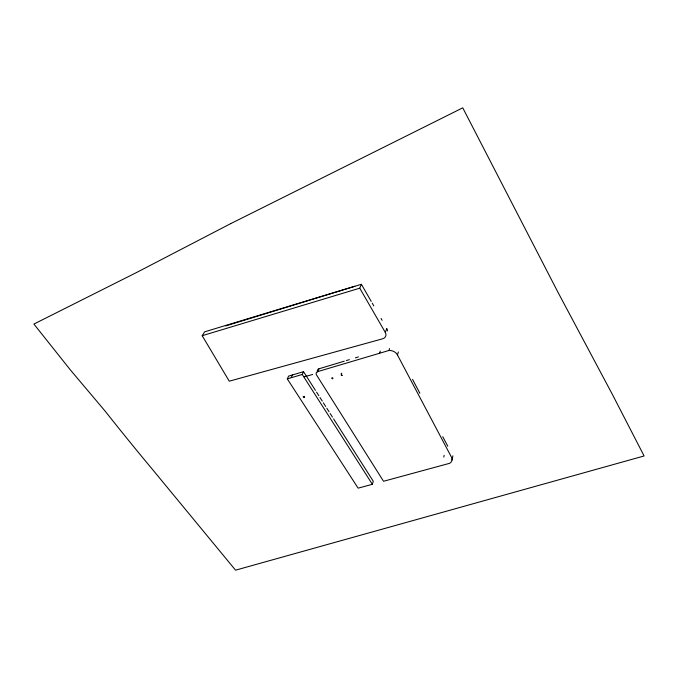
<?xml version="1.0" encoding="UTF-8"?>
<svg xmlns="http://www.w3.org/2000/svg" width="678" height="678" viewBox="0 0 678 678"><rect width="100%" height="100%" fill="white"/><g stroke="black" fill="none" stroke-linecap="round" stroke-linejoin="round"><path stroke-width="1.02" d="M341.102 374.968C344.449 377.129 339.483 373.459 341.797 373.205M452.014 460.057L452.887 455.811M443.776 457.031L444.149 455.319M315.44 390.384L303.532 371.671L288.616 376.095L287.294 378.892L358.137 488.16L372.358 484.304L373.273 481.244L333.584 418.885M344.288 361.179L318.991 368.79L317.779 371.586A3.229 2.551 23.1 0 0 316.363 374.731L383.528 481.278L449.709 463.294A7.187 5.432 13.1 0 0 451.48 457.209L397.427 354.916L398.367 351.992M317.779 371.586L388.926 350.484L389.579 348.551M379.604 353.069L380.273 351.136M371.23 301.388L361.391 284.294L204.663 331.83L202.197 335.703L229.266 381.197L382.655 338.788A5.653 4.678 19.3 0 0 385.333 332.483L386.765 328.398M202.197 335.703L359.747 288.184L361.391 284.294M287.294 378.892L302.261 374.476L303.532 371.671M291.201 377.544L292.515 374.739M225.681 325.932L354.84 286.277M346.314 360.569L349.348 359.654M355.416 357.831L358.45 356.916M304.193 376.807L312.702 374.468M419.36 392.596L419.86 393.24M302.261 374.476L372.358 484.304M316.575 392.164L318.846 395.723M319.974 397.503L322.245 401.071M323.381 402.851L325.643 406.41M326.779 408.198L329.05 411.758M330.186 413.538L332.449 417.106M359.747 288.184L385.333 332.483M372.264 303.193L373.815 305.897M381.07 318.49L382.104 320.296M412.546 379.383L419.368 392.316M442.742 436.666L447.794 446.243M388.926 350.484A7.78 6.348 17.9 0 1 397.427 354.916M317.575 371.925A3.212 2.542 23.2 0 1 318.991 368.79M387.07 329.016A5.61 4.67 19.2 0 1 387.392 330.966M303.269 396.706C304.286 399.503 305.727 395.181 303.269 396.706M331.915 378.087C332.644 380.222 333.813 376.909 331.915 378.087M230.698 223.63L136.6 272.488L33.9 324.067L70.512 370.086L105.302 411.326A1226.756 337.695 61.1 0 0 152.686 469.676L235.546 570.173L644.1 455.963L612.437 394.528L558.011 292.371L462.752 107.827L230.698 223.63"/></g></svg>
